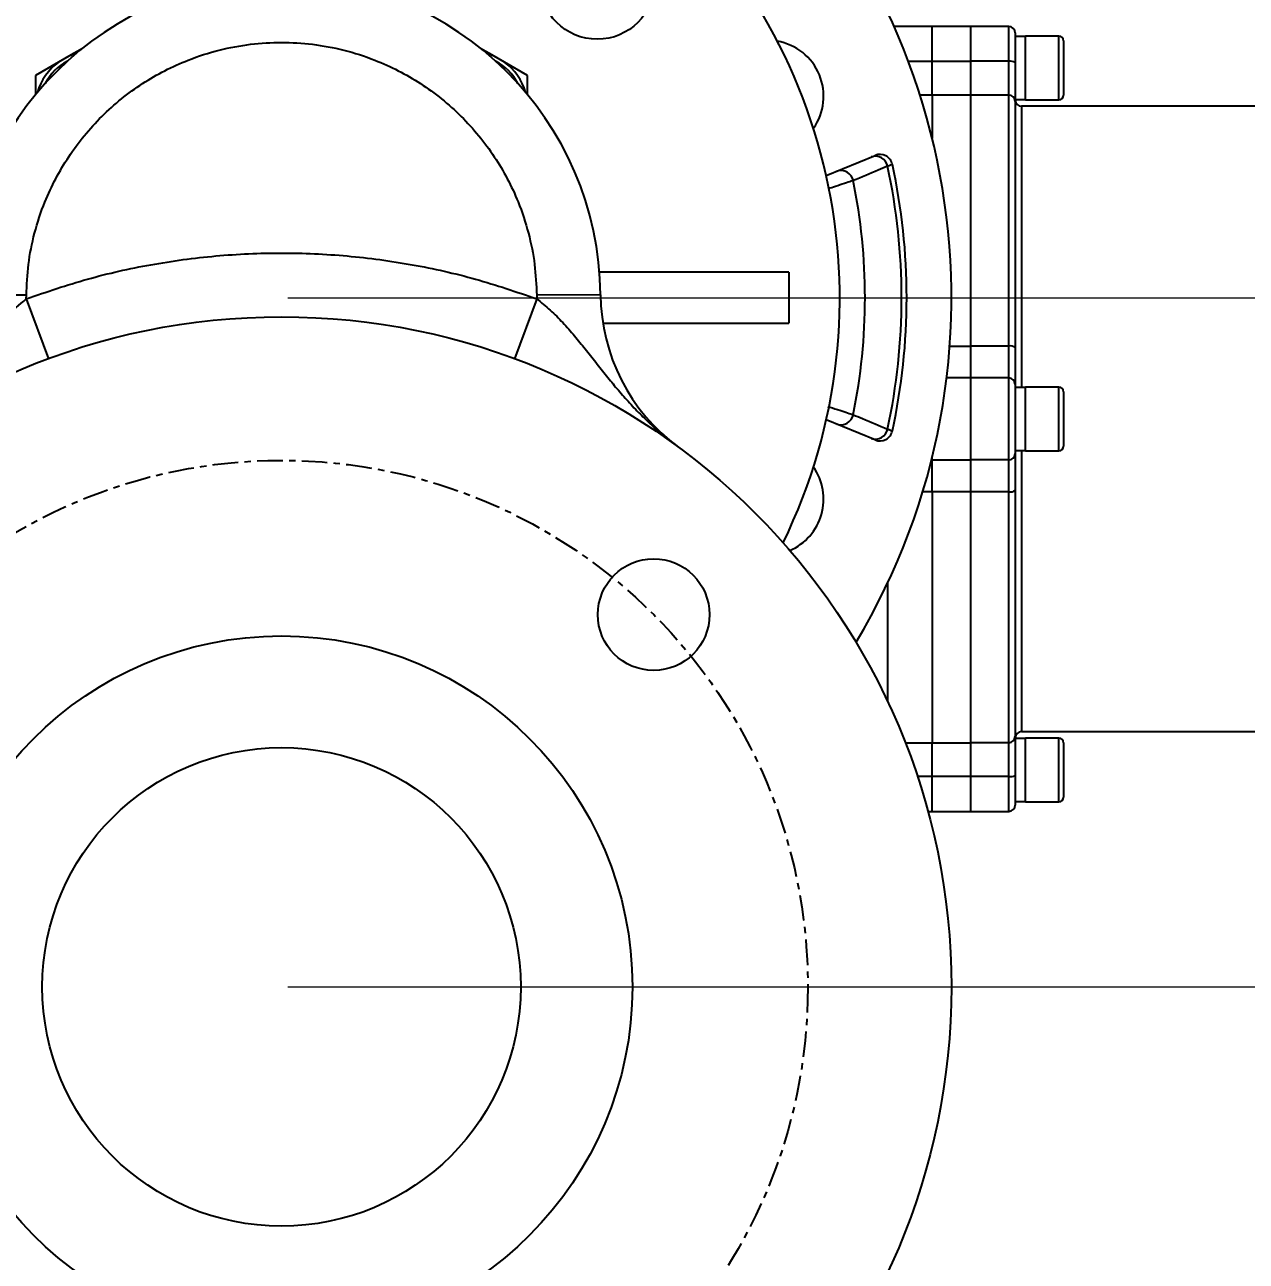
# Model space of a CAD drawing. Header units: millimetres. Extents: x 284 to 3312, y -237 to 1155.
# Drawn here: x 2311.5 to 2503, y -8.4 to 185.4 of the extents above; entities that cross this region are included whole.
import ezdxf

# ---------------------------------------------------------------- set-up
doc = ezdxf.new("R2010")
doc.units = ezdxf.units.MM
doc.linetypes.add('CENTER', pattern=[7, 4, -1, 1, -1])
doc.layers.add('中心线', color=1, linetype='CENTER')
doc.layers.add('标注', color=3, linetype='Continuous', lineweight=13)
doc.styles.add('工程字', font='gbenor.shx', dxfattribs={"width": 0.707, "bigfont": 'hztxt.shx'})
doc.dimstyles.new('AM_GB$0', dxfattribs={"dimtxt": 3.5, "dimasz": 2.5, "dimexe": 1, "dimexo": 1, "dimgap": 0.5, "dimtad": 1, "dimdsep": 46, "dimtxsty": '工程字', "dimcen": 0, "dimclrd": 256, "dimclre": 256, "dimclrt": 2, "dimadec": 0, "dimazin": 2, "dimtp": 0.1, "dimtm": 0.1, "dimtfac": 0.71, "dimtmove": 0, "dimatfit": 3, "dimfxl": 0, "dimlwd": -1, "dimlwe": -1, "dimarcsym": 0})

# ---------------------------------------------------------------- blocks, each defined once
blk = doc.blocks.new('*D19')
at = {"layer": 'Defpoints', "color": 0}
for p in [(2550.44, 304.31), (2187.24, 141.66), (2550.44, 132.75)]:
    blk.add_point(p, dxfattribs=at)
at = {"layer": '标注', "transparency": 16777216}
for p, q in [((2187.24, 142.66), (2187.24, 305.31)), ((2189.74, 304.31), (2547.94, 304.31)), ((2550.44, 133.75), (2550.44, 305.31))]:
    blk.add_line(p, q, dxfattribs=at)
for points in [[(2189.74, 304.73), (2189.74, 303.89), (2187.24, 304.31)], [(2547.94, 304.73), (2547.94, 303.89), (2550.44, 304.31)]]:
    blk.add_solid(points, dxfattribs=at)
at = {"layer": '标注', "color": 2, "transparency": 16777216, "insert": (2368.84, 308.81), "char_height": 3.5, "attachment_point": 5, "style": '工程字'}
blk.add_mtext('{\\H2.28571x;365}', dxfattribs=at)
blk = doc.blocks.new('*D22')
at = {"layer": 'Defpoints', "color": 0}
for p in [(2492.24, 256.62), (2351.74, 142.62), (2581.53, 142.62)]:
    blk.add_point(p, dxfattribs=at)
at = {"layer": '标注', "transparency": 16777216}
for p, q in [((2493.24, 256.62), (2582.53, 256.62)), ((2581.53, 254.12), (2581.53, 145.12)), ((2352.74, 142.62), (2582.53, 142.62))]:
    blk.add_line(p, q, dxfattribs=at)
for points in [[(2581.12, 254.12), (2581.95, 254.12), (2581.53, 256.62)], [(2581.12, 145.12), (2581.95, 145.12), (2581.53, 142.62)]]:
    blk.add_solid(points, dxfattribs=at)
at = {"layer": '标注', "color": 2, "transparency": 16777216, "insert": (2577.03, 199.62), "char_height": 3.5, "attachment_point": 5, "rotation": 90, "style": '工程字'}
blk.add_mtext('{\\H2.28571x;114}', dxfattribs=at)
blk = doc.blocks.new('*D23')
at = {"layer": 'Defpoints', "color": 0}
for p in [(2351.74, 142.62), (2351.74, 34.62), (2581.42, 34.62)]:
    blk.add_point(p, dxfattribs=at)
at = {"layer": '标注', "transparency": 16777216}
for p, q in [((2352.74, 142.62), (2582.42, 142.62)), ((2581.42, 140.12), (2581.42, 37.12)), ((2352.74, 34.62), (2582.42, 34.62))]:
    blk.add_line(p, q, dxfattribs=at)
for points in [[(2581, 140.12), (2581.83, 140.12), (2581.42, 142.62)], [(2581, 37.12), (2581.83, 37.12), (2581.42, 34.62)]]:
    blk.add_solid(points, dxfattribs=at)
at = {"layer": '标注', "color": 2, "transparency": 16777216, "insert": (2576.92, 88.62), "char_height": 3.5, "attachment_point": 5, "rotation": 90, "style": '工程字'}
blk.add_mtext('{\\H2.28571x;108}', dxfattribs=at)
blk = doc.blocks.new('*D24')
at = {"layer": 'Defpoints', "color": 0}
for p in [(2351.74, 34.62), (2416.39, -90.57), (2580.82, -90.57)]:
    blk.add_point(p, dxfattribs=at)
at = {"layer": '标注', "transparency": 16777216}
for p, q in [((2352.74, 34.62), (2581.82, 34.62)), ((2580.82, 32.12), (2580.82, -88.07)), ((2417.39, -90.57), (2581.82, -90.57))]:
    blk.add_line(p, q, dxfattribs=at)
for points in [[(2580.41, 32.12), (2581.24, 32.12), (2580.82, 34.62)], [(2580.41, -88.07), (2581.24, -88.07), (2580.82, -90.57)]]:
    blk.add_solid(points, dxfattribs=at)
at = {"layer": '标注', "color": 2, "transparency": 16777216, "insert": (2576.32, -27.97), "char_height": 3.5, "width": 3.3847, "attachment_point": 5, "rotation": 90, "style": '工程字'}
blk.add_mtext('{\\H2.28571x;125}', dxfattribs=at)

msp = doc.modelspace()

# ---------------------------------------------------------------- linework, layer by layer
at = {"color": 7, "linetype": 'Continuous', "lineweight": 25}
for p, q in [((2453.74, 185.12), (2447.754, 185.12)), ((2459.74, 185.12), (2453.74, 185.12)), ((2453.74, 179.657), (2453.74, 185.12)), ((2465.74, 185.12), (2459.74, 185.12)), ((2459.74, 185.12), (2459.74, 179.657)), ((2465.74, 179.657), (2465.74, 185.12)), ((2466.74, 184.12), (2466.74, 179.497)), ((2468.34, 183.56), (2466.74, 183.56)), ((2473.59, 183.62), (2468.34, 183.62)), ((2468.34, 176.71), (2468.34, 183.62)), ((2473.59, 176.71), (2473.59, 183.62)), ((2474.34, 182.87), (2474.34, 176.997)), ((2318.426, 180.467), (2316.793, 179.524)), ((2320.526, 181.679), (2318.426, 180.467)), ((2385.054, 180.467), (2382.955, 181.679)), ((2386.688, 179.524), (2385.054, 180.467)), ((2316.793, 179.524), (2313.177, 177.436)), ((2390.304, 177.436), (2386.688, 179.524)), ((2449.991, 179.657), (2453.74, 179.657)), ((2453.74, 179.657), (2459.74, 179.657)), ((2453.74, 174.353), (2453.74, 179.657)), ((2459.74, 179.657), (2459.74, 174.353)), ((2465.74, 179.657), (2459.74, 179.657)), ((2465.74, 174.353), (2465.74, 179.657)), ((2466.74, 179.497), (2466.74, 173.377)), ((2313.177, 177.436), (2313.177, 174.445)), ((2390.304, 174.445), (2390.304, 177.436)), ((2468.34, 173.62), (2468.34, 176.71)), ((2473.59, 173.62), (2473.59, 176.71)), ((2474.34, 176.997), (2474.34, 174.37)), ((2453.74, 174.353), (2451.83, 174.353)), ((2459.74, 174.353), (2453.74, 174.353)), ((2453.74, 174.353), (2453.74, 167.539)), ((2459.74, 174.353), (2459.74, 135.027)), ((2465.74, 174.353), (2459.74, 174.353)), ((2465.74, 135.027), (2465.74, 174.353)), ((2466.74, 173.68), (2468.34, 173.68)), ((2466.74, 173.377), (2466.74, 134.808)), ((2539.74, 172.62), (2467.74, 172.62)), ((2467.74, 172.62), (2467.74, 128.56)), ((2468.34, 173.62), (2473.59, 173.62)), ((2437.123, 161.75), (2444.771, 164.918)), ((2431.24, 146.62), (2401.58, 146.62)), ((2431.24, 146.62), (2431.24, 138.62)), ((2311.742, 142.992), (2301.742, 143.085)), ((2311.733, 142.436), (2311.742, 142.992)), ((2311.733, 142.436), (2315.212, 133.061)), ((2391.747, 142.436), (2388.268, 133.061)), ((2401.738, 143.085), (2391.738, 142.992)), ((2391.738, 142.992), (2391.747, 142.436)), ((2402.114, 138.62), (2431.24, 138.62)), ((2456.465, 135.027), (2459.74, 135.027)), ((2459.74, 135.027), (2459.74, 130.036)), ((2465.74, 135.027), (2459.74, 135.027)), ((2465.74, 130.036), (2465.74, 135.027)), ((2466.74, 134.808), (2466.74, 129.049)), ((2459.74, 130.036), (2455.983, 130.036)), ((2459.74, 130.036), (2459.74, 117.203)), ((2465.74, 130.036), (2459.74, 130.036)), ((2465.74, 117.203), (2465.74, 130.036)), ((2466.74, 129.049), (2466.74, 118.19)), ((2468.34, 128.56), (2466.74, 128.56)), ((2473.59, 128.62), (2468.34, 128.62)), ((2468.34, 121.71), (2468.34, 128.62)), ((2473.59, 121.71), (2473.59, 128.62)), ((2474.34, 127.87), (2474.34, 121.997)), ((2444.771, 120.321), (2437.123, 123.489)), ((2468.34, 118.62), (2468.34, 121.71)), ((2473.59, 118.62), (2473.59, 121.71)), ((2474.34, 121.997), (2474.34, 119.37)), ((2466.74, 118.68), (2468.34, 118.68)), ((2467.74, 118.68), (2467.74, 74.62)), ((2468.34, 118.62), (2473.59, 118.62)), ((2453.617, 117.203), (2453.74, 117.203)), ((2453.74, 117.203), (2453.74, 117.7)), ((2453.74, 117.203), (2459.74, 117.203)), ((2453.74, 112.212), (2453.74, 117.203)), ((2459.74, 117.203), (2459.74, 112.212)), ((2465.74, 117.203), (2459.74, 117.203)), ((2465.74, 112.212), (2465.74, 117.203)), ((2466.74, 118.19), (2466.74, 112.431)), ((2466.74, 112.431), (2466.74, 73.862)), ((2453.74, 112.212), (2452.241, 112.212)), ((2459.74, 112.212), (2453.74, 112.212)), ((2453.74, 112.212), (2453.74, 72.886)), ((2459.74, 112.212), (2459.74, 72.886)), ((2465.74, 112.212), (2459.74, 112.212)), ((2465.74, 72.886), (2465.74, 112.212)), ((2446.74, 97.898), (2446.74, 79.341)), ((2466.74, 73.862), (2466.74, 67.742)), ((2467.74, 74.62), (2539.74, 74.62)), ((2449.519, 72.886), (2453.74, 72.886)), ((2453.74, 72.886), (2459.74, 72.886)), ((2453.74, 67.582), (2453.74, 72.886)), ((2459.74, 72.886), (2459.74, 67.582)), ((2465.74, 72.886), (2459.74, 72.886)), ((2465.74, 67.582), (2465.74, 72.886)), ((2468.34, 73.56), (2466.74, 73.56)), ((2473.59, 73.62), (2468.34, 73.62)), ((2468.34, 66.71), (2468.34, 73.62)), ((2473.59, 66.71), (2473.59, 73.62)), ((2474.34, 72.87), (2474.34, 66.997)), ((2453.74, 67.582), (2451.432, 67.582)), ((2459.74, 67.582), (2453.74, 67.582)), ((2453.74, 62.12), (2453.74, 67.582)), ((2459.74, 67.582), (2459.74, 62.12)), ((2465.74, 67.582), (2459.74, 67.582)), ((2465.74, 62.12), (2465.74, 67.582)), ((2466.74, 67.742), (2466.74, 63.12)), ((2468.34, 63.62), (2468.34, 66.71)), ((2473.59, 63.62), (2473.59, 66.71)), ((2474.34, 66.997), (2474.34, 64.37)), ((2453.075, 62.12), (2453.74, 62.12)), ((2453.74, 62.12), (2459.74, 62.12)), ((2459.74, 62.12), (2465.74, 62.12)), ((2466.74, 63.68), (2468.34, 63.68)), ((2468.34, 63.62), (2473.59, 63.62))]:
    msp.add_line(p, q, dxfattribs=at)
at = {"color": 7, "linetype": 'Continuous', "lineweight": 25, "flags": 128}
for points in [[(2319.547, 180.877), (2319.295, 180.799), (2318.426, 180.467)], [(2385.054, 180.467), (2384.186, 180.799), (2383.933, 180.877)]]:
    msp.add_lwpolyline(points, dxfattribs=at)
at = {"color": 7, "linetype": 'Continuous', "lineweight": 25}
for centre, radius in [((2401.238, 192.117), 9), ((2351.74, 34.62), 105), ((2410.076, 92.956), 8.75), ((2351.74, 34.62), 55), ((2351.74, 34.62), 37.5)]:
    msp.add_circle(centre, radius, dxfattribs=at)
for centre, radius, start, end in [((2351.74, 142.62), 105, 329.05028, 210.94972), ((2351.74, 142.62), 87.5, 333.96615, 206.03385), ((2351.74, 142.62), 50, 0.53384, 179.46616), ((2465.74, 184.12), 1, 0, 90), ((2427.96, 174.191), 8.75, 324.89237, 80.10763), ((2473.59, 182.87), 0.75, 0, 90), ((2322.042, 172.318), 8.915, 126.07107, 163.75363), ((2322.042, 172.318), 8.315, 117.6996, 152.3004), ((2381.439, 172.318), 8.315, 27.6996, 62.3004), ((2381.439, 172.318), 8.915, 16.24637, 53.92893), ((2465.984, 177.971), 1.703, 63.63986, 98.22256), ((2465.752, 173.365), 0.988, 0.71511, 90.69769), ((2467.74, 173.62), 1, 180, 270), ((2473.59, 174.37), 0.75, 270, 0), ((2444.822, 162.829), 1.953, 11.33263, 109.42995), ((2445.536, 163.071), 2, 12.30008, 112.5), ((2351.74, 142.62), 97.203, 347.76883, 12.23117), ((2351.74, 142.62), 98, 347.69992, 12.30008), ((2439.426, 160.592), 1.954, 10.75917, 109.38442), ((2351.74, 142.62), 91.463, 348.43441, 11.56559), ((2431.737, 143.365), 30, 180.53384, 233.66063), ((2465.978, 133.723), 1.326, 54.91259, 100.34109), ((2465.746, 129.043), 0.994, 0.37204, 90.36727), ((2473.59, 127.87), 0.75, 0, 90), ((2439.426, 124.647), 1.954, 250.61558, 349.24083), ((2444.822, 122.41), 1.953, 250.57005, 348.66737), ((2445.536, 122.168), 2, 247.5, 347.69992), ((2473.59, 119.37), 0.75, 270, 0), ((2465.746, 118.196), 0.994, 269.63273, 359.62796), ((2427.96, 111.048), 8.75, 293.24872, 35.10763), ((2465.978, 113.516), 1.326, 259.65891, 305.08741), ((2465.752, 73.874), 0.988, 269.30231, 359.28489), ((2467.74, 73.62), 1, 90, 180), ((2473.59, 72.87), 0.75, 0, 90), ((2465.984, 69.268), 1.703, 261.77744, 296.36014), ((2473.59, 64.37), 0.75, 270, 0), ((2465.74, 63.12), 1, 270, 0)]:
    msp.add_arc(centre, radius, start, end, dxfattribs=at)
for points, knots in [([(2311.742, 142.992), (2311.814, 144.609), (2311.96, 147.893), (2312.956, 152.808), (2314.435, 157.298), (2316.286, 161.287), (2318.351, 164.77), (2320.773, 168.05), (2323.539, 171.085), (2326.599, 173.822), (2329.902, 176.213), (2333.404, 178.246), (2337.409, 180.058), (2341.913, 181.505), (2346.837, 182.42), (2351.74, 182.718), (2356.643, 182.42), (2361.567, 181.505), (2366.071, 180.058), (2370.076, 178.246), (2373.578, 176.214), (2376.881, 173.822), (2379.941, 171.085), (2382.707, 168.05), (2385.129, 164.77), (2387.194, 161.287), (2389.045, 157.299), (2390.524, 152.809), (2391.521, 147.893), (2391.666, 144.609), (2391.738, 142.992)], [0, 0, 0, 0, 0.0388479, 0.0788857, 0.1200373, 0.1521883, 0.1843434, 0.2171695, 0.25, 0.2828261, 0.3156566, 0.3478075, 0.3799627, 0.4211105, 0.4611493, 0.5, 0.5388469, 0.5788857, 0.6200373, 0.6521883, 0.6843434, 0.7171695, 0.75, 0.7828261, 0.8156566, 0.8478075, 0.8799627, 0.9211105, 0.9611502, 1, 1, 1, 1]), ([(2446.737, 163.213), (2446.249, 163.009), (2444.453, 162.258), (2442.655, 161.505), (2441.346, 160.957)], [0, 0, 0, 0, 0.2717949, 1, 1, 1, 1]), ([(2447.49, 163.497), (2447.487, 163.495), (2447.465, 163.487), (2447.066, 163.337), (2446.737, 163.213)], [0, 0, 0, 0, 0.1732318, 1, 1, 1, 1]), ([(2441.346, 160.957), (2441.25, 160.925), (2440.92, 160.816), (2440.028, 160.521), (2438.728, 160.094), (2437.792, 159.788), (2437.404, 159.662)], [0, 0, 0, 0, 0.1304187, 0.4499918, 0.7714081, 1, 1, 1, 1]), ([(2311.733, 142.436), (2314.911, 143.525), (2321.304, 145.715), (2331.26, 147.925), (2341.436, 149.314), (2351.74, 149.772), (2362.045, 149.314), (2372.22, 147.925), (2382.176, 145.715), (2388.569, 143.525), (2391.747, 142.436)], [0, 0, 0, 0, 0.1232717, 0.248013, 0.3737536, 0.5, 0.6262464, 0.751987, 0.8767283, 1, 1, 1, 1]), ([(2289.521, 119.199), (2290.306, 119.798), (2291.744, 120.895), (2293.74, 122.651), (2295.599, 124.436), (2297.411, 126.349), (2299.155, 128.344), (2300.838, 130.389), (2302.486, 132.474), (2304.135, 134.576), (2306.102, 136.996), (2308.486, 139.729), (2310.652, 141.535), (2311.733, 142.436)], [0, 0, 0, 0, 0.0929498, 0.1703306, 0.2503266, 0.3357093, 0.4186122, 0.5001519, 0.5852853, 0.6686621, 0.7504918, 0.8754901, 1, 1, 1, 1]), ([(2391.747, 142.436), (2392.469, 141.854), (2393.919, 140.684), (2395.862, 138.707), (2397.653, 136.666), (2399.345, 134.575), (2400.994, 132.474), (2402.642, 130.389), (2404.325, 128.344), (2406.07, 126.349), (2407.882, 124.436), (2409.74, 122.651), (2411.736, 120.895), (2413.175, 119.798), (2413.96, 119.199)], [0, 0, 0, 0, 0.0820537, 0.1648391, 0.2496673, 0.3314794, 0.4148395, 0.4999572, 0.5814793, 0.6643656, 0.7497326, 0.8297113, 0.9070748, 1, 1, 1, 1]), ([(2437.389, 125.582), (2437.497, 125.547), (2438.14, 125.338), (2439.263, 124.969), (2440.573, 124.538), (2441.088, 124.368), (2441.346, 124.282)], [0, 0, 0, 0, 0.0637694, 0.3773971, 0.6880074, 1, 1, 1, 1]), ([(2441.346, 124.282), (2441.835, 124.078), (2443.633, 123.325), (2445.429, 122.573), (2446.737, 122.026)], [0, 0, 0, 0, 0.2717949, 1, 1, 1, 1]), ([(2446.737, 122.026), (2446.819, 121.995), (2447.293, 121.817), (2447.401, 121.776), (2447.49, 121.742)], [0, 0, 0, 0, 0.17311, 1, 1, 1, 1])]:
    msp.add_open_spline(points, degree=3, knots=knots, dxfattribs=at)
at = {"layer": '中心线'}
msp.add_circle((2351.74, 34.62), 82.5, dxfattribs=at)

# ---------------------------------------------------------------- dimensions: what is measured, and where the dimension line sits
at = {"layer": '标注'}
dim = msp.add_linear_dim(base=(2550.44, 304.308), p1=(2187.24, 141.663), p2=(2550.44, 132.754), text='{\\H2.28571x;365}', dimstyle='AM_GB$0', override={"dimfxl": 1.25}, dxfattribs=at)
dim.commit()
dim.dimension.update_dxf_attribs({"geometry": '*D19', "text_midpoint": (2368.84, 308.808)})
for base, p1, p2, text, picture, middle in [((2581.534, 142.62), (2492.24, 256.62), (2351.74, 142.62), '{\\H2.28571x;<>}', '*D22', (2577.034, 199.62)), ((2581.416, 34.62), (2351.74, 142.62), (2351.74, 34.62), '{\\H2.28571x;<>}', '*D23', (2576.916, 88.62)), ((2580.823, -90.566), (2351.74, 34.62), (2416.385, -90.566), '{\\H2.28571x;125}', '*D24', (2576.323, -27.973))]:
    dim = msp.add_linear_dim(base=base, p1=p1, p2=p2, angle=90, text=text, dimstyle='AM_GB$0', override={"dimfxl": 1.25}, dxfattribs=at)
    dim.commit()
    dim.dimension.update_dxf_attribs({"geometry": picture, "text_midpoint": middle})

doc.saveas('drawing.dxf')
